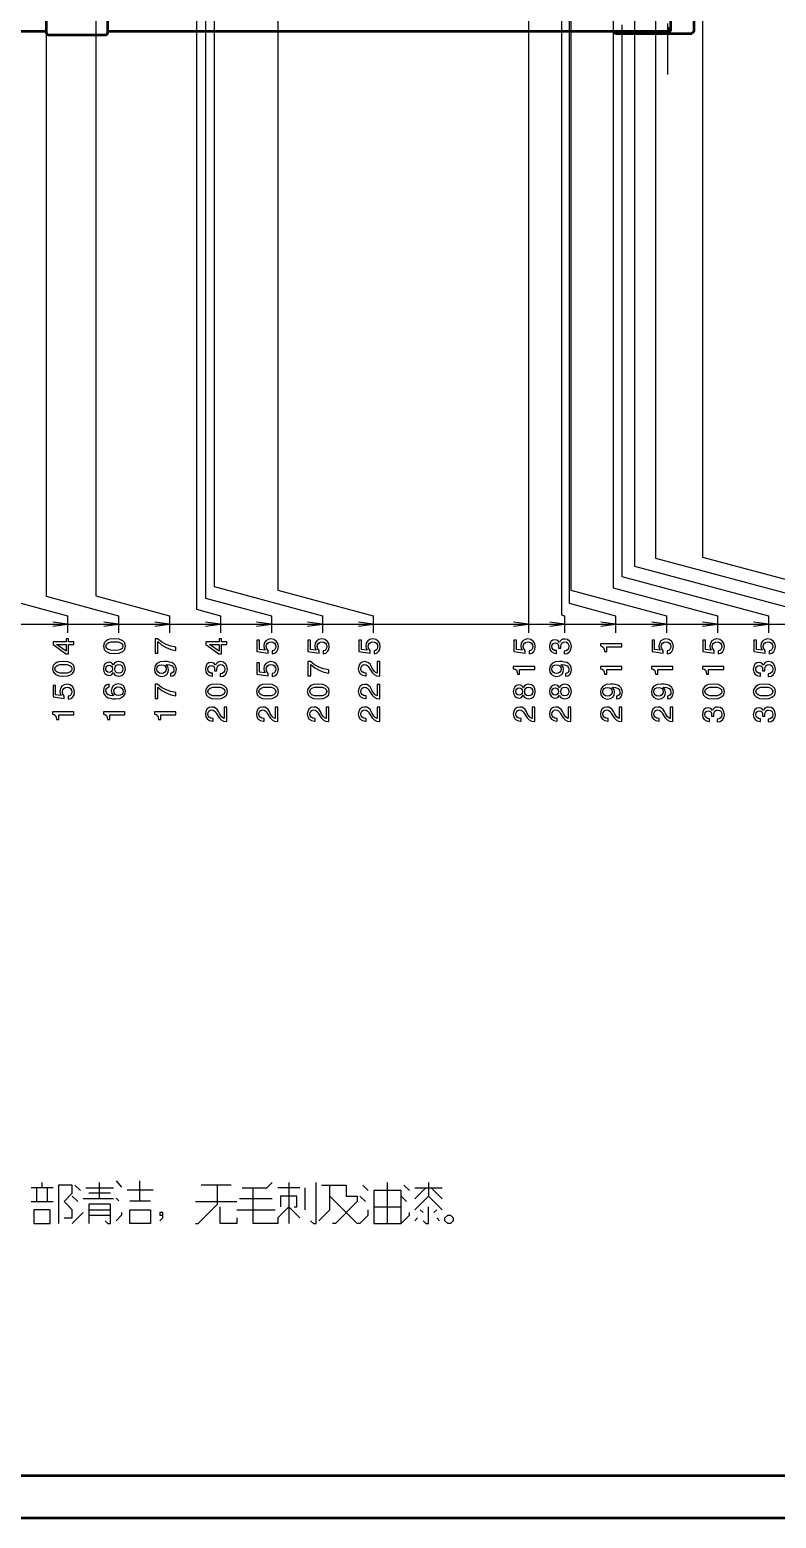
# Model space of a CAD drawing. Extents: x 0 to 1189, y 0 to 841.
# Drawn here: x 289.7 to 465.4, y -0.1 to 350.3 of the extents above; entities that cross this region are included whole.
import ezdxf

# ---------------------------------------------------------------- set-up
doc = ezdxf.new("R2010")
doc.units = 0
doc.linetypes.add('DASHDOT', pattern=[18.5, 12, -3, 0.5, -3])

msp = doc.modelspace()

# ---------------------------------------------------------------- linework, layer by layer
at = {"color": 7, "lineweight": 25}
for p, q in [((348.05, 557.9), (348.05, 218.37)), ((448.05, 557.9), (448.05, 226.14)), ((328.95, 554.9), (328.95, 213.84)), ((407.05, 547.9), (407.05, 208.34)), ((417.05, 548.7), (417.05, 218.37)), ((416.65, 481.3), (416.65, 215.26)), ((331.05, 453.9), (331.05, 216.5)), ((414.85, 455.4), (414.85, 212.53)), ((436.95, 452.4), (436.95, 225.9)), ((305.25, 435.2), (305.25, 216.98)), ((333.05, 423.7), (333.05, 219.18)), ((432.05, 378.1), (432.05, 224)), ((427.05, 357.9), (427.05, 218.91)), ((429.05, 351.4), (429.05, 221.59)), ((293.55, 349.6), (293.55, 216.9)), ((436.95, 225.9), (487.55, 212.34)), ((448.05, 226.14), (499.55, 212.34)), ((429.05, 221.59), (463.55, 212.34)), ((432.05, 224), (475.55, 212.34)), ((275.95, 218.4), (298.55, 212.34)), ((333.05, 219.18), (358.55, 212.34)), ((348.05, 218.37), (370.55, 212.34)), ((417.05, 218.37), (439.55, 212.34)), ((427.05, 218.91), (451.55, 212.34)), ((293.55, 216.9), (310.55, 212.34)), ((305.25, 216.98), (322.55, 212.34)), ((328.95, 213.84), (334.55, 212.34)), ((331.05, 216.5), (346.55, 212.34)), ((416.65, 215.26), (427.55, 212.34)), ((125.55, 210.34), (298.55, 210.34)), ((125.55, 210.34), (310.55, 210.34)), ((125.55, 210.34), (322.55, 210.34)), ((125.55, 210.34), (334.55, 210.34)), ((125.55, 210.34), (346.55, 210.34)), ((125.55, 210.34), (358.55, 210.34)), ((125.55, 210.34), (370.55, 210.34)), ((125.55, 210.34), (407.05, 210.34)), ((125.55, 210.34), (439.55, 210.34)), ((125.55, 210.34), (427.55, 210.34)), ((125.55, 210.34), (415.55, 210.34)), ((125.55, 210.34), (499.55, 210.34)), ((125.55, 210.34), (487.55, 210.34)), ((125.55, 210.34), (475.55, 210.34)), ((125.55, 210.34), (463.55, 210.34)), ((125.55, 210.34), (451.55, 210.34)), ((125.55, 210.34), (511.55, 210.34)), ((125.55, 210.34), (548.25, 210.34)), ((125.55, 210.34), (539.75, 210.34)), ((125.55, 210.34), (563.05, 210.34)), ((125.55, 210.34), (571.55, 210.34)), ((298.55, 212.34), (298.55, 208.34)), ((310.55, 212.34), (310.55, 208.34)), ((322.55, 212.34), (322.55, 208.34)), ((334.55, 212.34), (334.55, 208.34)), ((346.55, 212.34), (346.55, 208.34)), ((358.55, 212.34), (358.55, 208.34)), ((370.55, 212.34), (370.55, 208.34)), ((414.85, 212.53), (415.55, 212.34)), ((415.55, 212.34), (415.55, 208.34)), ((427.55, 212.34), (427.55, 208.34)), ((439.55, 212.34), (439.55, 208.34)), ((451.55, 212.34), (451.55, 208.34)), ((463.55, 212.34), (463.55, 208.34))]:
    msp.add_line(p, q, dxfattribs=at)
at = {"color": 7, "linetype": 'DASHDOT', "lineweight": 25}
msp.add_line((439.85, 339.7), (439.85, 462.1), dxfattribs=at)
at = {"color": 7, "lineweight": 50}
for p, q in [((440.55, 349.9), (440.55, 377.6)), ((446.05, 349.9), (446.05, 367.9)), ((293.55, 360.6), (293.55, 349.6)), ((308.05, 349.6), (308.05, 360.6)), ((440.55, 349.9), (439.85, 350.6)), ((440.55, 349.9), (439.85, 350.6)), ((287.15, 349.9), (293.55, 349.9)), ((294.05, 349.1), (307.55, 349.1)), ((308.05, 349.9), (440.55, 349.9)), ((427.05, 349.9), (427.55, 349.4)), ((427.55, 349.4), (445.55, 349.4)), ((446.05, 349.9), (445.55, 349.4)), ((1178.93, 9.9), (29.93, 9.9)), ((1188.93, -0.1), (-0.07, -0.1))]:
    msp.add_line(p, q, dxfattribs=at)
at = {"color": 7, "lineweight": 25}
for points in [[(295.08, 209.89), (298.55, 210.34), (295.08, 210.8)], [(307.08, 209.89), (310.55, 210.34), (307.08, 210.8)], [(319.08, 209.89), (322.55, 210.34), (319.08, 210.8)], [(331.08, 209.89), (334.55, 210.34), (331.08, 210.8)], [(343.08, 209.89), (346.55, 210.34), (343.08, 210.8)], [(355.08, 209.89), (358.55, 210.34), (355.08, 210.8)], [(367.08, 209.89), (370.55, 210.34), (367.08, 210.8)], [(403.58, 209.89), (407.05, 210.34), (403.58, 210.8)], [(412.08, 209.89), (415.55, 210.34), (412.08, 210.8)], [(424.08, 209.89), (427.55, 210.34), (424.08, 210.8)], [(436.08, 209.89), (439.55, 210.34), (436.08, 210.8)], [(448.08, 209.89), (451.55, 210.34), (448.08, 210.8)], [(460.08, 209.89), (463.55, 210.34), (460.08, 210.8)], [(295.16, 77.67), (289.99, 77.67)], [(291.29, 77.67), (291.29, 74.45)], [(292.58, 77.67), (292.58, 78.96)], [(293.87, 74.45), (293.87, 77.67)], [(297.74, 70.58), (299.67, 70.58), (299.67, 72.51), (297.74, 74.45), (299.67, 76.38), (299.67, 78.32), (296.45, 78.32), (296.45, 69.29)], [(301.61, 77.03), (300.32, 78.32)], [(302.9, 77.67), (309.35, 77.67)], [(306.12, 75.09), (306.12, 78.96)], [(309.99, 79.29), (311.29, 77.83)], [(312.58, 77.19), (318.7, 77.19)], [(315.48, 79.29), (315.48, 74.61)], [(328.7, 69.29), (329.35, 69.29), (333.87, 73.8), (333.87, 78.32)], [(337.09, 78.32), (329.99, 78.32)], [(339.67, 77.67), (345.48, 77.67), (346.77, 78.96)], [(348.06, 70.58), (348.06, 69.29), (342.25, 69.29), (342.25, 77.67)], [(353.22, 77.67), (348.06, 77.67)], [(350.64, 78.96), (350.64, 69.29)], [(354.51, 72.51), (354.51, 77.67)], [(355.8, 69.93), (356.45, 69.29), (357.09, 69.29), (357.09, 78.96)], [(357.74, 69.93), (360.32, 72.51), (360.32, 78.32)], [(358.38, 78.32), (364.19, 78.32), (364.19, 75.74), (366.77, 75.74), (366.77, 74.45), (361.61, 69.29), (360.96, 69.29)], [(369.35, 77.03), (368.06, 78.32)], [(373.87, 69.29), (373.87, 78.96)], [(379.03, 77.03), (377.74, 78.32)], [(382.9, 77.67), (380.32, 75.09)], [(380.32, 77.67), (386.77, 77.67)], [(383.54, 78.96), (383.54, 75.74), (386.77, 72.51)], [(386.77, 75.09), (384.19, 77.67)], [(289.99, 74.45), (295.16, 74.45)], [(300.96, 74.45), (299.67, 75.74)], [(309.35, 75.09), (302.25, 75.09)], [(308.7, 76.38), (303.54, 76.38)], [(307.41, 69.93), (308.06, 69.29), (308.7, 69.29), (308.7, 73.8), (303.54, 73.8), (303.54, 69.29)], [(309.99, 75.25), (310.64, 74.61)], [(313.22, 74.61), (318.06, 74.61)], [(328.7, 74.45), (338.38, 74.45)], [(346.77, 75.09), (339.03, 75.09)], [(351.93, 73.16), (352.58, 73.16), (352.58, 75.74), (348.7, 75.74), (348.7, 73.16)], [(367.41, 69.29), (366.77, 69.29), (360.32, 75.74)], [(367.41, 75.74), (368.7, 74.45)], [(378.38, 74.45), (377.09, 75.74)], [(380.32, 72.51), (383.54, 75.74)], [(299.67, 69.29), (302.25, 71.87)], [(303.54, 72.51), (308.7, 72.51)], [(303.54, 71.22), (308.7, 71.22)], [(311.29, 71.87), (311.29, 71.22), (309.99, 69.93)], [(320.32, 69.93), (320.96, 70.58), (320.96, 71.87), (320.32, 71.87), (320.32, 71.22), (320.96, 71.22)], [(338.38, 70.58), (338.38, 69.29), (334.51, 69.29), (334.51, 73.16)], [(338.38, 72.51), (347.41, 72.51)], [(348.06, 70.58), (350.64, 73.16), (353.22, 70.58)], [(367.41, 69.29), (369.35, 71.22), (369.35, 72.51)], [(370.64, 73.16), (377.09, 73.16)], [(377.09, 69.29), (379.03, 71.22), (379.03, 71.87)], [(380.96, 70.58), (380.32, 69.93)], [(382.25, 71.87), (381.61, 72.51)], [(382.25, 69.93), (382.9, 69.29), (383.54, 69.29), (383.54, 73.16)], [(385.48, 72.51), (384.83, 71.87)], [(385.48, 70.58), (386.12, 69.93)]]:
    msp.add_lwpolyline(points, dxfattribs=at)
for points in [[(300.05, 205.57), (300.05, 206.22), (298.81, 206.22), (298.81, 206.93), (298.23, 206.93), (298.23, 206.22), (295.16, 206.22), (295.16, 205.56), (298.18, 203.37), (298.81, 203.37), (298.81, 205.57)], [(309.61, 203.44), (310.74, 203.55), (311.55, 203.88), (312.04, 204.42), (312.19, 205.17), (312.04, 205.92), (311.55, 206.46), (310.74, 206.79), (309.61, 206.9), (308.48, 206.79), (308.04, 206.65), (307.67, 206.46), (307.18, 205.92), (307.01, 205.17), (307.18, 204.42), (307.68, 203.88), (308.48, 203.55)], [(324.05, 204.17), (324.05, 204.9), (322.86, 205.14), (321.75, 205.56), (320.72, 206.15), (319.76, 206.92), (319.16, 206.92), (319.16, 203.49), (319.81, 203.49), (319.81, 206.23), (320.79, 205.43), (321.8, 204.84), (322.88, 204.42)], [(336.05, 205.57), (336.05, 206.22), (334.81, 206.22), (334.81, 206.93), (334.23, 206.93), (334.23, 206.22), (331.16, 206.22), (331.16, 205.56), (334.18, 203.37), (334.81, 203.37), (334.81, 205.57)], [(346.75, 203.39), (347.34, 203.55), (347.8, 203.9), (348.09, 204.42), (348.19, 205.08), (348.06, 205.81), (347.71, 206.38), (347.15, 206.74), (346.43, 206.87), (345.76, 206.75), (345.23, 206.41), (344.89, 205.87), (344.77, 205.17), (344.86, 204.63), (345.1, 204.21), (343.75, 204.41), (343.75, 206.6), (343.16, 206.6), (343.16, 203.93), (345.81, 203.53), (345.81, 204.11), (345.47, 204.53), (345.35, 205.06), (345.43, 205.52), (345.66, 205.87), (346.01, 206.1), (346.47, 206.18), (346.92, 206.1), (347.27, 205.87), (347.5, 205.51), (347.57, 205.06), (347.52, 204.68), (347.36, 204.38), (347.1, 204.17), (346.75, 204.06)], [(358.75, 203.39), (359.34, 203.55), (359.8, 203.9), (360.09, 204.42), (360.19, 205.08), (360.06, 205.81), (359.71, 206.38), (359.15, 206.74), (358.43, 206.87), (357.76, 206.75), (357.23, 206.41), (356.89, 205.87), (356.77, 205.17), (356.86, 204.63), (357.1, 204.21), (355.75, 204.41), (355.75, 206.6), (355.16, 206.6), (355.16, 203.93), (357.81, 203.53), (357.81, 204.11), (357.47, 204.53), (357.35, 205.06), (357.43, 205.52), (357.66, 205.87), (358.01, 206.1), (358.47, 206.18), (358.92, 206.1), (359.27, 205.87), (359.5, 205.51), (359.57, 205.06), (359.52, 204.68), (359.36, 204.38), (359.1, 204.17), (358.75, 204.06)], [(370.75, 203.39), (371.34, 203.55), (371.8, 203.9), (372.09, 204.42), (372.19, 205.08), (372.06, 205.81), (371.71, 206.38), (371.15, 206.74), (370.43, 206.87), (369.76, 206.75), (369.23, 206.41), (368.89, 205.87), (368.77, 205.17), (368.86, 204.63), (369.1, 204.21), (367.75, 204.41), (367.75, 206.6), (367.16, 206.6), (367.16, 203.93), (369.81, 203.53), (369.81, 204.11), (369.47, 204.53), (369.35, 205.06), (369.43, 205.52), (369.66, 205.87), (370.01, 206.1), (370.47, 206.18), (370.92, 206.1), (371.27, 205.87), (371.5, 205.51), (371.57, 205.06), (371.52, 204.68), (371.36, 204.38), (371.1, 204.17), (370.75, 204.06)], [(407.25, 203.39), (407.84, 203.55), (408.3, 203.9), (408.59, 204.42), (408.69, 205.08), (408.56, 205.81), (408.21, 206.38), (407.65, 206.74), (406.93, 206.87), (406.26, 206.75), (405.73, 206.41), (405.39, 205.87), (405.27, 205.17), (405.36, 204.63), (405.6, 204.21), (404.25, 204.41), (404.25, 206.6), (403.66, 206.6), (403.66, 203.93), (406.31, 203.53), (406.31, 204.11), (405.97, 204.53), (405.85, 205.06), (405.93, 205.52), (406.16, 205.87), (406.51, 206.1), (406.97, 206.18), (407.42, 206.1), (407.77, 205.87), (408, 205.51), (408.07, 205.06), (408.02, 204.68), (407.86, 204.38), (407.6, 204.17), (407.25, 204.06)], [(415.48, 203.36), (415.53, 203.36), (416.22, 203.47), (416.74, 203.81), (417.07, 204.35), (417.19, 205.05), (417.07, 205.8), (416.75, 206.36), (416.25, 206.72), (415.6, 206.85), (415.18, 206.8), (414.83, 206.64), (414.56, 206.38), (414.37, 206.03), (413.98, 206.5), (413.36, 206.67), (412.8, 206.56), (412.37, 206.25), (412.11, 205.74), (412.01, 205.05), (412.13, 204.4), (412.45, 203.91), (412.95, 203.58), (413.62, 203.47), (413.67, 203.47), (413.67, 204.12), (413.21, 204.17), (412.88, 204.36), (412.68, 204.66), (412.61, 205.09), (412.66, 205.46), (412.81, 205.74), (413.06, 205.9), (413.39, 205.97), (413.74, 205.9), (413.98, 205.73), (414.13, 205.43), (414.17, 205.02), (414.16, 204.73), (414.73, 204.73), (414.72, 205.09), (414.78, 205.54), (414.95, 205.88), (415.23, 206.08), (415.6, 206.15), (416.02, 206.07), (416.33, 205.87), (416.52, 205.53), (416.59, 205.1), (416.52, 204.64), (416.3, 204.31), (415.96, 204.1), (415.48, 204.02)], [(439.75, 203.39), (440.34, 203.55), (440.8, 203.9), (441.09, 204.42), (441.19, 205.08), (441.06, 205.81), (440.71, 206.38), (440.15, 206.74), (439.43, 206.87), (438.76, 206.75), (438.23, 206.41), (437.89, 205.87), (437.77, 205.17), (437.86, 204.63), (438.1, 204.21), (436.75, 204.41), (436.75, 206.6), (436.16, 206.6), (436.16, 203.93), (438.81, 203.53), (438.81, 204.11), (438.47, 204.53), (438.35, 205.06), (438.43, 205.52), (438.66, 205.87), (439.01, 206.1), (439.47, 206.18), (439.92, 206.1), (440.27, 205.87), (440.5, 205.51), (440.57, 205.06), (440.52, 204.68), (440.36, 204.38), (440.1, 204.17), (439.75, 204.06)], [(451.75, 203.39), (452.34, 203.55), (452.8, 203.9), (453.09, 204.42), (453.19, 205.08), (453.06, 205.81), (452.71, 206.38), (452.15, 206.74), (451.43, 206.87), (450.76, 206.75), (450.23, 206.41), (449.89, 205.87), (449.77, 205.17), (449.86, 204.63), (450.1, 204.21), (448.75, 204.41), (448.75, 206.6), (448.16, 206.6), (448.16, 203.93), (450.81, 203.53), (450.81, 204.11), (450.47, 204.53), (450.35, 205.06), (450.43, 205.52), (450.66, 205.87), (451.01, 206.1), (451.47, 206.18), (451.92, 206.1), (452.27, 205.87), (452.5, 205.51), (452.57, 205.06), (452.52, 204.68), (452.36, 204.38), (452.1, 204.17), (451.75, 204.06)], [(463.75, 203.39), (464.34, 203.55), (464.8, 203.9), (465.09, 204.42), (465.19, 205.08), (465.06, 205.81), (464.71, 206.38), (464.15, 206.74), (463.43, 206.87), (462.76, 206.75), (462.23, 206.41), (461.89, 205.87), (461.77, 205.17), (461.86, 204.63), (462.1, 204.21), (460.75, 204.41), (460.75, 206.6), (460.16, 206.6), (460.16, 203.93), (462.81, 203.53), (462.81, 204.11), (462.47, 204.53), (462.35, 205.06), (462.43, 205.52), (462.66, 205.87), (463.01, 206.1), (463.47, 206.18), (463.92, 206.1), (464.27, 205.87), (464.5, 205.51), (464.57, 205.06), (464.52, 204.68), (464.36, 204.38), (464.1, 204.17), (463.75, 204.06)], [(298.23, 203.98), (295.99, 205.57), (298.23, 205.57)], [(309.61, 204.13), (308.74, 204.19), (308.11, 204.37), (307.74, 204.69), (307.61, 205.17), (307.74, 205.65), (308.11, 205.97), (308.74, 206.15), (309.61, 206.21), (310.49, 206.15), (311.11, 205.97), (311.48, 205.65), (311.6, 205.17), (311.48, 204.69), (311.11, 204.37), (310.49, 204.19)], [(334.23, 203.98), (331.99, 205.57), (334.23, 205.57)], [(429.05, 205.04), (429.05, 205.7), (424.01, 205.7), (424.01, 205.21), (424.45, 205.08), (424.75, 204.82), (424.92, 204.42), (424.98, 203.88), (425.49, 203.88), (425.49, 205.04)], [(297.61, 198.1), (298.74, 198.21), (299.55, 198.55), (300.04, 199.09), (300.19, 199.84), (300.04, 200.58), (299.55, 201.12), (298.74, 201.45), (297.61, 201.57), (296.48, 201.45), (296.04, 201.31), (295.67, 201.12), (295.18, 200.58), (295.01, 199.84), (295.18, 199.09), (295.68, 198.55), (296.48, 198.21)], [(297.61, 198.79), (296.74, 198.85), (296.11, 199.03), (295.74, 199.35), (295.61, 199.84), (295.74, 200.31), (296.11, 200.64), (296.74, 200.82), (297.61, 200.87), (298.49, 200.82), (299.11, 200.64), (299.48, 200.31), (299.6, 199.84), (299.48, 199.35), (299.11, 199.03), (298.49, 198.85)], [(309.36, 198.94), (309.56, 198.58), (309.84, 198.32), (310.19, 198.17), (310.62, 198.12), (311.26, 198.23), (311.75, 198.56), (312.07, 199.1), (312.19, 199.84), (312.07, 200.56), (311.75, 201.11), (311.26, 201.44), (310.62, 201.56), (310.19, 201.5), (309.84, 201.35), (309.56, 201.09), (309.36, 200.73), (309.18, 201.02), (308.95, 201.22), (308.66, 201.34), (308.3, 201.39), (307.79, 201.27), (307.38, 200.97), (307.12, 200.48), (307.01, 199.84), (307.12, 199.19), (307.38, 198.7), (307.79, 198.39), (308.3, 198.28), (308.66, 198.32), (308.95, 198.44)], [(308.36, 198.97), (308.04, 199.02), (307.8, 199.2), (307.65, 199.47), (307.59, 199.84), (307.65, 200.2), (307.8, 200.47), (308.04, 200.64), (308.36, 200.71), (308.69, 200.64), (308.94, 200.47), (309.1, 200.2), (309.15, 199.84), (309.1, 199.47), (308.94, 199.2), (308.69, 199.02)], [(310.6, 198.81), (310.22, 198.87), (309.93, 199.08), (309.74, 199.4), (309.68, 199.84), (309.74, 200.26), (309.93, 200.59), (310.22, 200.8), (310.6, 200.87), (311.01, 200.8), (311.32, 200.59), (311.52, 200.26), (311.59, 199.84), (311.52, 199.4), (311.32, 199.08), (311.01, 198.87)], [(322.81, 198.11), (323.38, 198.22), (323.82, 198.53), (324.09, 199.02), (324.19, 199.66), (324.14, 200.09), (324.01, 200.47), (323.79, 200.8), (323.47, 201.07), (323.08, 201.29), (322.59, 201.44), (322.03, 201.54), (321.38, 201.57), (320.36, 201.45), (319.62, 201.1), (319.17, 200.54), (319.01, 199.77), (319.14, 199.06), (319.49, 198.53), (320.02, 198.18), (320.69, 198.06), (321.38, 198.18), (321.91, 198.52), (322.24, 199.02), (322.35, 199.66), (322.21, 200.34), (321.8, 200.85), (322.59, 200.74), (323.16, 200.51), (323.5, 200.15), (323.61, 199.67), (323.56, 199.3), (323.4, 199.02), (323.15, 198.84), (322.81, 198.77)], [(320.69, 198.76), (320.24, 198.84), (319.89, 199.04), (319.66, 199.35), (319.58, 199.77), (319.66, 200.19), (319.89, 200.51), (320.23, 200.72), (320.68, 200.8), (321.13, 200.72), (321.47, 200.51), (321.68, 200.18), (321.75, 199.74), (321.68, 199.35), (321.47, 199.04), (321.14, 198.84)], [(334.48, 198.02), (334.53, 198.02), (335.22, 198.14), (335.74, 198.48), (336.07, 199.01), (336.19, 199.71), (336.07, 200.46), (335.75, 201.03), (335.25, 201.39), (334.6, 201.52), (334.18, 201.46), (333.83, 201.3), (333.56, 201.04), (333.37, 200.69), (332.98, 201.16), (332.36, 201.33), (331.8, 201.22), (331.37, 200.91), (331.11, 200.41), (331.01, 199.71), (331.13, 199.07), (331.45, 198.57), (331.95, 198.24), (332.62, 198.14), (332.67, 198.14), (332.67, 198.78), (332.21, 198.84), (331.88, 199.02), (331.68, 199.33), (331.61, 199.75), (331.66, 200.13), (331.81, 200.4), (332.06, 200.56), (332.39, 200.63), (332.74, 200.56), (332.98, 200.39), (333.13, 200.09), (333.17, 199.68), (333.16, 199.4), (333.73, 199.4), (333.72, 199.75), (333.78, 200.2), (333.95, 200.54), (334.23, 200.74), (334.6, 200.82), (335.02, 200.74), (335.33, 200.53), (335.52, 200.2), (335.59, 199.76), (335.52, 199.3), (335.3, 198.97), (334.96, 198.76), (334.48, 198.68)], [(346.75, 198.05), (347.34, 198.21), (347.8, 198.56), (348.09, 199.08), (348.19, 199.74), (348.06, 200.47), (347.71, 201.04), (347.15, 201.4), (346.43, 201.54), (345.76, 201.41), (345.23, 201.07), (344.89, 200.53), (344.77, 199.83), (344.86, 199.29), (345.1, 198.87), (343.75, 199.07), (343.75, 201.26), (343.16, 201.26), (343.16, 198.59), (345.81, 198.19), (345.81, 198.77), (345.47, 199.19), (345.35, 199.72), (345.43, 200.18), (345.66, 200.54), (346.01, 200.76), (346.47, 200.84), (346.92, 200.76), (347.27, 200.53), (347.5, 200.18), (347.57, 199.72), (347.52, 199.34), (347.36, 199.04), (347.1, 198.83), (346.75, 198.72)], [(360.05, 198.84), (360.05, 199.56), (358.86, 199.8), (357.75, 200.22), (356.72, 200.81), (355.76, 201.58), (355.16, 201.58), (355.16, 198.15), (355.81, 198.15), (355.81, 200.89), (356.79, 200.1), (357.8, 199.5), (358.88, 199.08)], [(372.05, 198.08), (372.05, 201.52), (371.43, 201.52), (371.43, 198.8), (371.09, 198.95), (370.81, 199.21), (370.3, 200.01), (370.08, 200.44), (369.77, 200.91), (369.41, 201.25), (368.99, 201.44), (368.51, 201.52), (367.9, 201.39), (367.42, 201.05), (367.12, 200.54), (367.01, 199.87), (367.14, 199.17), (367.48, 198.65), (368.02, 198.31), (368.73, 198.19), (368.83, 198.19), (368.83, 198.85), (368.77, 198.85), (368.28, 198.91), (367.92, 199.11), (367.69, 199.42), (367.61, 199.83), (367.68, 200.25), (367.86, 200.56), (368.15, 200.76), (368.5, 200.83), (368.83, 200.78), (369.11, 200.64), (369.36, 200.41), (369.57, 200.1), (369.8, 199.67), (370.25, 198.97), (370.72, 198.47), (371.3, 198.17), (372.03, 198.08)], [(408.55, 199.71), (408.55, 200.36), (403.51, 200.36), (403.51, 199.87), (403.95, 199.74), (404.25, 199.48), (404.42, 199.09), (404.48, 198.54), (404.99, 198.54), (404.99, 199.71)], [(415.81, 198.11), (416.38, 198.22), (416.82, 198.53), (417.09, 199.02), (417.19, 199.66), (417.14, 200.09), (417.01, 200.47), (416.79, 200.8), (416.47, 201.07), (416.08, 201.29), (415.59, 201.44), (415.03, 201.54), (414.38, 201.57), (413.36, 201.45), (412.62, 201.1), (412.17, 200.54), (412.01, 199.77), (412.14, 199.06), (412.49, 198.53), (413.02, 198.18), (413.69, 198.06), (414.38, 198.18), (414.91, 198.52), (415.24, 199.02), (415.35, 199.66), (415.21, 200.34), (414.8, 200.85), (415.59, 200.74), (416.16, 200.51), (416.5, 200.15), (416.61, 199.67), (416.56, 199.3), (416.4, 199.02), (416.15, 198.84), (415.81, 198.77)], [(413.69, 198.76), (413.24, 198.84), (412.89, 199.04), (412.66, 199.35), (412.58, 199.77), (412.66, 200.19), (412.89, 200.51), (413.23, 200.72), (413.68, 200.8), (414.13, 200.72), (414.47, 200.51), (414.68, 200.18), (414.75, 199.74), (414.68, 199.35), (414.47, 199.04), (414.14, 198.84)], [(429.05, 199.71), (429.05, 200.36), (424.01, 200.36), (424.01, 199.87), (424.45, 199.74), (424.75, 199.48), (424.92, 199.09), (424.98, 198.54), (425.49, 198.54), (425.49, 199.71)], [(441.05, 199.71), (441.05, 200.36), (436.01, 200.36), (436.01, 199.87), (436.45, 199.74), (436.75, 199.48), (436.92, 199.09), (436.98, 198.54), (437.49, 198.54), (437.49, 199.71)], [(453.05, 199.71), (453.05, 200.36), (448.01, 200.36), (448.01, 199.87), (448.45, 199.74), (448.75, 199.48), (448.92, 199.09), (448.98, 198.54), (449.49, 198.54), (449.49, 199.71)], [(463.48, 198.02), (463.53, 198.02), (464.22, 198.14), (464.74, 198.48), (465.07, 199.01), (465.19, 199.71), (465.07, 200.46), (464.75, 201.03), (464.25, 201.39), (463.6, 201.52), (463.18, 201.46), (462.83, 201.3), (462.56, 201.04), (462.37, 200.69), (461.98, 201.16), (461.36, 201.33), (460.8, 201.22), (460.37, 200.91), (460.11, 200.41), (460.01, 199.71), (460.13, 199.07), (460.45, 198.57), (460.95, 198.24), (461.62, 198.14), (461.67, 198.14), (461.67, 198.78), (461.21, 198.84), (460.88, 199.02), (460.68, 199.33), (460.61, 199.75), (460.66, 200.13), (460.81, 200.4), (461.06, 200.56), (461.39, 200.63), (461.74, 200.56), (461.98, 200.39), (462.13, 200.09), (462.17, 199.68), (462.16, 199.4), (462.73, 199.4), (462.72, 199.75), (462.78, 200.2), (462.95, 200.54), (463.23, 200.74), (463.6, 200.82), (464.02, 200.74), (464.33, 200.53), (464.52, 200.2), (464.59, 199.76), (464.52, 199.3), (464.3, 198.97), (463.96, 198.76), (463.48, 198.68)], [(298.75, 192.71), (299.34, 192.87), (299.8, 193.22), (300.09, 193.74), (300.19, 194.41), (300.06, 195.13), (299.71, 195.7), (299.15, 196.06), (298.43, 196.2), (297.76, 196.08), (297.23, 195.73), (296.89, 195.19), (296.77, 194.49), (296.86, 193.95), (297.1, 193.53), (295.75, 193.74), (295.75, 195.93), (295.16, 195.93), (295.16, 193.25), (297.81, 192.86), (297.81, 193.43), (297.47, 193.85), (297.35, 194.38), (297.43, 194.85), (297.66, 195.2), (298.01, 195.42), (298.47, 195.5), (298.92, 195.42), (299.27, 195.19), (299.5, 194.84), (299.57, 194.38), (299.52, 194), (299.36, 193.71), (299.1, 193.49), (298.75, 193.38)], [(308.4, 196.23), (307.81, 196.09), (307.38, 195.78), (307.11, 195.29), (307.01, 194.65), (307.06, 194.23), (307.2, 193.86), (307.42, 193.53), (307.74, 193.26), (308.14, 193.04), (308.62, 192.89), (309.19, 192.79), (309.83, 192.76), (310.85, 192.87), (311.6, 193.22), (312.04, 193.79), (312.19, 194.57), (312.06, 195.27), (311.73, 195.8), (311.19, 196.15), (310.52, 196.27), (309.83, 196.15), (309.31, 195.82), (308.97, 195.31), (308.86, 194.67), (309, 193.99), (309.41, 193.48), (308.62, 193.58), (308.05, 193.82), (307.71, 194.17), (307.6, 194.66), (307.66, 195.02), (307.81, 195.29), (308.06, 195.47), (308.4, 195.57)], [(324.05, 193.5), (324.05, 194.23), (322.86, 194.46), (321.75, 194.88), (320.72, 195.47), (319.76, 196.24), (319.16, 196.24), (319.16, 192.81), (319.81, 192.81), (319.81, 195.55), (320.79, 194.76), (321.8, 194.16), (322.88, 193.74)], [(333.61, 192.76), (334.74, 192.87), (335.55, 193.21), (336.04, 193.75), (336.19, 194.5), (336.04, 195.24), (335.55, 195.78), (334.74, 196.11), (333.61, 196.23), (332.48, 196.11), (332.04, 195.98), (331.67, 195.78), (331.18, 195.24), (331.01, 194.5), (331.18, 193.75), (331.68, 193.21), (332.48, 192.87)], [(345.61, 192.76), (346.74, 192.87), (347.55, 193.21), (348.04, 193.75), (348.19, 194.5), (348.04, 195.24), (347.55, 195.78), (346.74, 196.11), (345.61, 196.23), (344.48, 196.11), (344.04, 195.98), (343.67, 195.78), (343.18, 195.24), (343.01, 194.5), (343.18, 193.75), (343.68, 193.21), (344.48, 192.87)], [(357.61, 192.76), (358.74, 192.87), (359.55, 193.21), (360.04, 193.75), (360.19, 194.5), (360.04, 195.24), (359.55, 195.78), (358.74, 196.11), (357.61, 196.23), (356.48, 196.11), (356.04, 195.98), (355.67, 195.78), (355.18, 195.24), (355.01, 194.5), (355.18, 193.75), (355.68, 193.21), (356.48, 192.87)], [(405.86, 193.61), (406.06, 193.24), (406.34, 192.99), (406.69, 192.83), (407.12, 192.78), (407.76, 192.89), (408.25, 193.22), (408.57, 193.77), (408.69, 194.5), (408.57, 195.23), (408.25, 195.77), (407.76, 196.1), (407.12, 196.22), (406.69, 196.16), (406.34, 196.01), (406.06, 195.75), (405.86, 195.39), (405.68, 195.68), (405.45, 195.88), (405.16, 196.01), (404.8, 196.05), (404.29, 195.93), (403.88, 195.63), (403.62, 195.14), (403.51, 194.5), (403.62, 193.85), (403.88, 193.36), (404.29, 193.05), (404.8, 192.94), (405.16, 192.98), (405.45, 193.1)], [(414.36, 193.61), (414.56, 193.24), (414.84, 192.99), (415.19, 192.83), (415.62, 192.78), (416.26, 192.89), (416.75, 193.22), (417.07, 193.77), (417.19, 194.5), (417.07, 195.23), (416.75, 195.77), (416.26, 196.1), (415.62, 196.22), (415.19, 196.16), (414.84, 196.01), (414.56, 195.75), (414.36, 195.39), (414.18, 195.68), (413.95, 195.88), (413.66, 196.01), (413.3, 196.05), (412.79, 195.93), (412.38, 195.63), (412.12, 195.14), (412.01, 194.5), (412.12, 193.85), (412.38, 193.36), (412.79, 193.05), (413.3, 192.94), (413.66, 192.98), (413.95, 193.1)], [(427.81, 192.77), (428.38, 192.88), (428.82, 193.19), (429.09, 193.68), (429.19, 194.33), (429.14, 194.75), (429.01, 195.13), (428.79, 195.46), (428.47, 195.73), (428.08, 195.95), (427.59, 196.11), (427.03, 196.2), (426.38, 196.24), (425.36, 196.11), (424.62, 195.76), (424.17, 195.2), (424.01, 194.43), (424.14, 193.72), (424.49, 193.19), (425.02, 192.84), (425.69, 192.73), (426.38, 192.84), (426.91, 193.18), (427.24, 193.69), (427.35, 194.33), (427.21, 195), (426.8, 195.52), (427.59, 195.4), (428.16, 195.17), (428.5, 194.82), (428.61, 194.33), (428.56, 193.96), (428.4, 193.69), (428.15, 193.51), (427.81, 193.43)], [(439.81, 192.77), (440.38, 192.88), (440.82, 193.19), (441.09, 193.68), (441.19, 194.33), (441.14, 194.75), (441.01, 195.13), (440.79, 195.46), (440.47, 195.73), (440.08, 195.95), (439.59, 196.11), (439.03, 196.2), (438.38, 196.24), (437.36, 196.11), (436.62, 195.76), (436.17, 195.2), (436.01, 194.43), (436.14, 193.72), (436.49, 193.19), (437.02, 192.84), (437.69, 192.73), (438.38, 192.84), (438.91, 193.18), (439.24, 193.69), (439.35, 194.33), (439.21, 195), (438.8, 195.52), (439.59, 195.4), (440.16, 195.17), (440.5, 194.82), (440.61, 194.33), (440.56, 193.96), (440.4, 193.69), (440.15, 193.51), (439.81, 193.43)], [(450.61, 192.76), (451.74, 192.87), (452.55, 193.21), (453.04, 193.75), (453.19, 194.5), (453.04, 195.24), (452.55, 195.78), (451.74, 196.11), (450.61, 196.23), (449.48, 196.11), (449.04, 195.98), (448.67, 195.78), (448.18, 195.24), (448.01, 194.5), (448.18, 193.75), (448.68, 193.21), (449.48, 192.87)], [(462.61, 192.76), (463.74, 192.87), (464.55, 193.21), (465.04, 193.75), (465.19, 194.5), (465.04, 195.24), (464.55, 195.78), (463.74, 196.11), (462.61, 196.23), (461.48, 196.11), (461.04, 195.98), (460.67, 195.78), (460.18, 195.24), (460.01, 194.5), (460.18, 193.75), (460.68, 193.21), (461.48, 192.87)], [(310.52, 195.57), (310.98, 195.49), (311.32, 195.29), (311.55, 194.97), (311.63, 194.56), (311.55, 194.14), (311.33, 193.82), (310.98, 193.61), (310.53, 193.54), (310.08, 193.61), (309.74, 193.82), (309.53, 194.15), (309.45, 194.59), (309.53, 194.98), (309.74, 195.29), (310.08, 195.49)], [(333.61, 193.46), (332.74, 193.51), (332.11, 193.69), (331.74, 194.02), (331.61, 194.5), (331.74, 194.98), (332.11, 195.3), (332.74, 195.48), (333.61, 195.54), (334.49, 195.48), (335.11, 195.3), (335.48, 194.98), (335.6, 194.5), (335.48, 194.02), (335.11, 193.69), (334.49, 193.51)], [(345.61, 193.46), (344.74, 193.51), (344.11, 193.69), (343.74, 194.02), (343.61, 194.5), (343.74, 194.98), (344.11, 195.3), (344.74, 195.48), (345.61, 195.54), (346.49, 195.48), (347.11, 195.3), (347.48, 194.98), (347.6, 194.5), (347.48, 194.02), (347.11, 193.69), (346.49, 193.51)], [(357.61, 193.46), (356.74, 193.51), (356.11, 193.69), (355.74, 194.02), (355.61, 194.5), (355.74, 194.98), (356.11, 195.3), (356.74, 195.48), (357.61, 195.54), (358.49, 195.48), (359.11, 195.3), (359.48, 194.98), (359.6, 194.5), (359.48, 194.02), (359.11, 193.69), (358.49, 193.51)], [(372.05, 192.74), (372.05, 196.18), (371.43, 196.18), (371.43, 193.46), (371.09, 193.61), (370.81, 193.87), (370.3, 194.67), (370.08, 195.1), (369.77, 195.57), (369.41, 195.91), (368.99, 196.11), (368.51, 196.18), (367.9, 196.06), (367.42, 195.72), (367.12, 195.2), (367.01, 194.53), (367.14, 193.84), (367.48, 193.31), (368.02, 192.97), (368.73, 192.86), (368.83, 192.86), (368.83, 193.51), (368.77, 193.51), (368.28, 193.58), (367.92, 193.77), (367.69, 194.08), (367.61, 194.49), (367.68, 194.91), (367.86, 195.22), (368.15, 195.42), (368.5, 195.49), (368.83, 195.44), (369.11, 195.31), (369.36, 195.08), (369.57, 194.76), (369.8, 194.33), (370.25, 193.63), (370.72, 193.13), (371.3, 192.84), (372.03, 192.74)], [(404.86, 193.63), (404.54, 193.69), (404.3, 193.86), (404.15, 194.13), (404.09, 194.5), (404.15, 194.86), (404.3, 195.13), (404.54, 195.31), (404.86, 195.37), (405.19, 195.31), (405.44, 195.13), (405.6, 194.86), (405.65, 194.5), (405.6, 194.13), (405.44, 193.86), (405.19, 193.69)], [(407.1, 193.47), (406.72, 193.53), (406.43, 193.74), (406.24, 194.07), (406.18, 194.5), (406.24, 194.92), (406.43, 195.25), (406.72, 195.46), (407.1, 195.53), (407.51, 195.46), (407.82, 195.25), (408.02, 194.92), (408.09, 194.5), (408.02, 194.07), (407.82, 193.74), (407.51, 193.53)], [(413.36, 193.63), (413.04, 193.69), (412.8, 193.86), (412.65, 194.13), (412.59, 194.5), (412.65, 194.86), (412.8, 195.13), (413.04, 195.31), (413.36, 195.37), (413.69, 195.31), (413.94, 195.13), (414.1, 194.86), (414.15, 194.5), (414.1, 194.13), (413.94, 193.86), (413.69, 193.69)], [(415.6, 193.47), (415.22, 193.53), (414.93, 193.74), (414.74, 194.07), (414.68, 194.5), (414.74, 194.92), (414.93, 195.25), (415.22, 195.46), (415.6, 195.53), (416.01, 195.46), (416.32, 195.25), (416.52, 194.92), (416.59, 194.5), (416.52, 194.07), (416.32, 193.74), (416.01, 193.53)], [(425.69, 193.43), (425.24, 193.5), (424.89, 193.7), (424.66, 194.02), (424.58, 194.43), (424.66, 194.85), (424.89, 195.18), (425.23, 195.38), (425.68, 195.46), (426.13, 195.38), (426.47, 195.18), (426.68, 194.85), (426.75, 194.41), (426.68, 194.01), (426.47, 193.7), (426.14, 193.5)], [(437.69, 193.43), (437.24, 193.5), (436.89, 193.7), (436.66, 194.02), (436.58, 194.43), (436.66, 194.85), (436.89, 195.18), (437.23, 195.38), (437.68, 195.46), (438.13, 195.38), (438.47, 195.18), (438.68, 194.85), (438.75, 194.41), (438.68, 194.01), (438.47, 193.7), (438.14, 193.5)], [(450.61, 193.46), (449.74, 193.51), (449.11, 193.69), (448.74, 194.02), (448.61, 194.5), (448.74, 194.98), (449.11, 195.3), (449.74, 195.48), (450.61, 195.54), (451.49, 195.48), (452.11, 195.3), (452.48, 194.98), (452.6, 194.5), (452.48, 194.02), (452.11, 193.69), (451.49, 193.51)], [(462.61, 193.46), (461.74, 193.51), (461.11, 193.69), (460.74, 194.02), (460.61, 194.5), (460.74, 194.98), (461.11, 195.3), (461.74, 195.48), (462.61, 195.54), (463.49, 195.48), (464.11, 195.3), (464.48, 194.98), (464.6, 194.5), (464.48, 194.02), (464.11, 193.69), (463.49, 193.51)], [(300.05, 189.03), (300.05, 189.69), (295.01, 189.69), (295.01, 189.2), (295.45, 189.07), (295.75, 188.81), (295.92, 188.41), (295.98, 187.87), (296.49, 187.87), (296.49, 189.03)], [(312.05, 189.03), (312.05, 189.69), (307.01, 189.69), (307.01, 189.2), (307.45, 189.07), (307.75, 188.81), (307.92, 188.41), (307.98, 187.87), (308.49, 187.87), (308.49, 189.03)], [(324.05, 189.03), (324.05, 189.69), (319.01, 189.69), (319.01, 189.2), (319.45, 189.07), (319.75, 188.81), (319.92, 188.41), (319.98, 187.87), (320.49, 187.87), (320.49, 189.03)], [(336.05, 187.4), (336.05, 190.84), (335.43, 190.84), (335.43, 188.13), (335.09, 188.28), (334.81, 188.54), (334.3, 189.34), (334.08, 189.76), (333.77, 190.24), (333.41, 190.57), (332.99, 190.77), (332.51, 190.84), (331.9, 190.72), (331.42, 190.38), (331.12, 189.86), (331.01, 189.19), (331.14, 188.5), (331.48, 187.97), (332.02, 187.64), (332.73, 187.52), (332.83, 187.52), (332.83, 188.18), (332.77, 188.18), (332.28, 188.24), (331.92, 188.44), (331.69, 188.74), (331.61, 189.16), (331.68, 189.57), (331.86, 189.88), (332.15, 190.08), (332.5, 190.16), (332.83, 190.11), (333.11, 189.97), (333.36, 189.74), (333.57, 189.42), (333.8, 189), (334.25, 188.29), (334.72, 187.79), (335.3, 187.5), (336.03, 187.4)], [(348.05, 187.4), (348.05, 190.84), (347.43, 190.84), (347.43, 188.13), (347.09, 188.28), (346.81, 188.54), (346.3, 189.34), (346.08, 189.76), (345.77, 190.24), (345.41, 190.57), (344.99, 190.77), (344.51, 190.84), (343.9, 190.72), (343.42, 190.38), (343.12, 189.86), (343.01, 189.19), (343.14, 188.5), (343.48, 187.97), (344.02, 187.64), (344.73, 187.52), (344.83, 187.52), (344.83, 188.18), (344.77, 188.18), (344.28, 188.24), (343.92, 188.44), (343.69, 188.74), (343.61, 189.16), (343.68, 189.57), (343.86, 189.88), (344.15, 190.08), (344.5, 190.16), (344.83, 190.11), (345.11, 189.97), (345.36, 189.74), (345.57, 189.42), (345.8, 189), (346.25, 188.29), (346.72, 187.79), (347.3, 187.5), (348.03, 187.4)], [(360.05, 187.4), (360.05, 190.84), (359.43, 190.84), (359.43, 188.13), (359.09, 188.28), (358.81, 188.54), (358.3, 189.34), (358.08, 189.76), (357.77, 190.24), (357.41, 190.57), (356.99, 190.77), (356.51, 190.84), (355.9, 190.72), (355.42, 190.38), (355.12, 189.86), (355.01, 189.19), (355.14, 188.5), (355.48, 187.97), (356.02, 187.64), (356.73, 187.52), (356.83, 187.52), (356.83, 188.18), (356.77, 188.18), (356.28, 188.24), (355.92, 188.44), (355.69, 188.74), (355.61, 189.16), (355.68, 189.57), (355.86, 189.88), (356.15, 190.08), (356.5, 190.16), (356.83, 190.11), (357.11, 189.97), (357.36, 189.74), (357.57, 189.42), (357.8, 189), (358.25, 188.29), (358.72, 187.79), (359.3, 187.5), (360.03, 187.4)], [(372.05, 187.4), (372.05, 190.84), (371.43, 190.84), (371.43, 188.13), (371.09, 188.28), (370.81, 188.54), (370.3, 189.34), (370.08, 189.76), (369.77, 190.24), (369.41, 190.57), (368.99, 190.77), (368.51, 190.84), (367.9, 190.72), (367.42, 190.38), (367.12, 189.86), (367.01, 189.19), (367.14, 188.5), (367.48, 187.97), (368.02, 187.64), (368.73, 187.52), (368.83, 187.52), (368.83, 188.18), (368.77, 188.18), (368.28, 188.24), (367.92, 188.44), (367.69, 188.74), (367.61, 189.16), (367.68, 189.57), (367.86, 189.88), (368.15, 190.08), (368.5, 190.16), (368.83, 190.11), (369.11, 189.97), (369.36, 189.74), (369.57, 189.42), (369.8, 189), (370.25, 188.29), (370.72, 187.79), (371.3, 187.5), (372.03, 187.4)], [(408.55, 187.4), (408.55, 190.84), (407.93, 190.84), (407.93, 188.13), (407.59, 188.28), (407.31, 188.54), (406.8, 189.34), (406.58, 189.76), (406.27, 190.24), (405.91, 190.57), (405.49, 190.77), (405.01, 190.84), (404.4, 190.72), (403.92, 190.38), (403.62, 189.86), (403.51, 189.19), (403.64, 188.5), (403.98, 187.97), (404.52, 187.64), (405.23, 187.52), (405.33, 187.52), (405.33, 188.18), (405.27, 188.18), (404.78, 188.24), (404.42, 188.44), (404.19, 188.74), (404.11, 189.16), (404.18, 189.57), (404.36, 189.88), (404.65, 190.08), (405, 190.16), (405.33, 190.11), (405.61, 189.97), (405.86, 189.74), (406.07, 189.42), (406.3, 189), (406.75, 188.29), (407.22, 187.79), (407.8, 187.5), (408.53, 187.4)], [(417.05, 187.4), (417.05, 190.84), (416.43, 190.84), (416.43, 188.13), (416.09, 188.28), (415.81, 188.54), (415.3, 189.34), (415.08, 189.76), (414.77, 190.24), (414.41, 190.57), (413.99, 190.77), (413.51, 190.84), (412.9, 190.72), (412.42, 190.38), (412.12, 189.86), (412.01, 189.19), (412.14, 188.5), (412.48, 187.97), (413.02, 187.64), (413.73, 187.52), (413.83, 187.52), (413.83, 188.18), (413.77, 188.18), (413.28, 188.24), (412.92, 188.44), (412.69, 188.74), (412.61, 189.16), (412.68, 189.57), (412.86, 189.88), (413.15, 190.08), (413.5, 190.16), (413.83, 190.11), (414.11, 189.97), (414.36, 189.74), (414.57, 189.42), (414.8, 189), (415.25, 188.29), (415.72, 187.79), (416.3, 187.5), (417.03, 187.4)], [(429.05, 187.4), (429.05, 190.84), (428.43, 190.84), (428.43, 188.13), (428.09, 188.28), (427.81, 188.54), (427.3, 189.34), (427.08, 189.76), (426.77, 190.24), (426.41, 190.57), (425.99, 190.77), (425.51, 190.84), (424.9, 190.72), (424.42, 190.38), (424.12, 189.86), (424.01, 189.19), (424.14, 188.5), (424.48, 187.97), (425.02, 187.64), (425.73, 187.52), (425.83, 187.52), (425.83, 188.18), (425.77, 188.18), (425.28, 188.24), (424.92, 188.44), (424.69, 188.74), (424.61, 189.16), (424.68, 189.57), (424.86, 189.88), (425.15, 190.08), (425.5, 190.16), (425.83, 190.11), (426.11, 189.97), (426.36, 189.74), (426.57, 189.42), (426.8, 189), (427.25, 188.29), (427.72, 187.79), (428.3, 187.5), (429.03, 187.4)], [(441.05, 187.4), (441.05, 190.84), (440.43, 190.84), (440.43, 188.13), (440.09, 188.28), (439.81, 188.54), (439.3, 189.34), (439.08, 189.76), (438.77, 190.24), (438.41, 190.57), (437.99, 190.77), (437.51, 190.84), (436.9, 190.72), (436.42, 190.38), (436.12, 189.86), (436.01, 189.19), (436.14, 188.5), (436.48, 187.97), (437.02, 187.64), (437.73, 187.52), (437.83, 187.52), (437.83, 188.18), (437.77, 188.18), (437.28, 188.24), (436.92, 188.44), (436.69, 188.74), (436.61, 189.16), (436.68, 189.57), (436.86, 189.88), (437.15, 190.08), (437.5, 190.16), (437.83, 190.11), (438.11, 189.97), (438.36, 189.74), (438.57, 189.42), (438.8, 189), (439.25, 188.29), (439.72, 187.79), (440.3, 187.5), (441.03, 187.4)], [(451.48, 187.35), (451.53, 187.35), (452.22, 187.46), (452.74, 187.8), (453.07, 188.33), (453.19, 189.04), (453.07, 189.79), (452.75, 190.35), (452.25, 190.71), (451.6, 190.84), (451.18, 190.78), (450.83, 190.63), (450.56, 190.37), (450.37, 190.02), (449.98, 190.49), (449.36, 190.65), (448.8, 190.55), (448.37, 190.24), (448.11, 189.73), (448.01, 189.04), (448.13, 188.39), (448.45, 187.89), (448.95, 187.57), (449.62, 187.46), (449.67, 187.46), (449.67, 188.1), (449.21, 188.16), (448.88, 188.35), (448.68, 188.65), (448.61, 189.08), (448.66, 189.45), (448.81, 189.72), (449.06, 189.89), (449.39, 189.96), (449.74, 189.89), (449.98, 189.72), (450.13, 189.41), (450.17, 189), (450.16, 188.72), (450.73, 188.72), (450.72, 189.08), (450.78, 189.53), (450.95, 189.87), (451.23, 190.07), (451.6, 190.14), (452.02, 190.06), (452.33, 189.85), (452.52, 189.52), (452.59, 189.08), (452.52, 188.63), (452.3, 188.3), (451.96, 188.09), (451.48, 188.01)], [(463.48, 187.35), (463.53, 187.35), (464.22, 187.46), (464.74, 187.8), (465.07, 188.33), (465.19, 189.04), (465.07, 189.79), (464.75, 190.35), (464.25, 190.71), (463.6, 190.84), (463.18, 190.78), (462.83, 190.63), (462.56, 190.37), (462.37, 190.02), (461.98, 190.49), (461.36, 190.65), (460.8, 190.55), (460.37, 190.24), (460.11, 189.73), (460.01, 189.04), (460.13, 188.39), (460.45, 187.89), (460.95, 187.57), (461.62, 187.46), (461.67, 187.46), (461.67, 188.1), (461.21, 188.16), (460.88, 188.35), (460.68, 188.65), (460.61, 189.08), (460.66, 189.45), (460.81, 189.72), (461.06, 189.89), (461.39, 189.96), (461.74, 189.89), (461.98, 189.72), (462.13, 189.41), (462.17, 189), (462.16, 188.72), (462.73, 188.72), (462.72, 189.08), (462.78, 189.53), (462.95, 189.87), (463.23, 190.07), (463.6, 190.14), (464.02, 190.06), (464.33, 189.85), (464.52, 189.52), (464.59, 189.08), (464.52, 188.63), (464.3, 188.3), (463.96, 188.09), (463.48, 188.01)], [(370.64, 77.03), (370.64, 69.29), (377.09, 69.29), (377.09, 77.03)], [(294.51, 69.29), (294.51, 72.51), (290.64, 72.51), (290.64, 69.29)], [(313.22, 72.51), (318.06, 72.51), (318.06, 69.29), (313.22, 69.29)], [(387.41, 69.93), (387.41, 70.58), (388.06, 71.22), (388.7, 71.22), (389.35, 70.58), (389.35, 69.93), (388.7, 69.29), (388.06, 69.29)]]:
    msp.add_lwpolyline(points, close=True, dxfattribs=at)
at = {"color": 7, "lineweight": 50}
for centre, start, end in [((294.05, 349.6), 180, 270), ((307.55, 349.6), 270, 360)]:
    msp.add_arc(centre, 0.5, start, end, dxfattribs=at)

doc.saveas('drawing.dxf')
